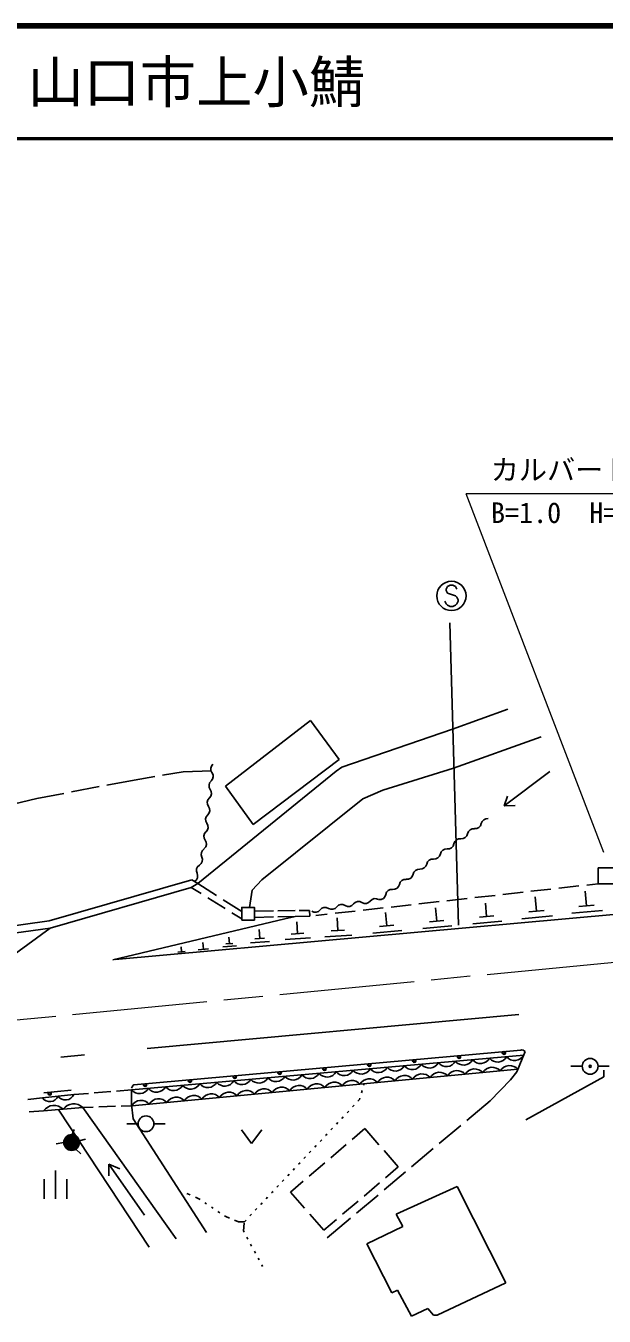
# Model space of a CAD drawing. Units: millimetres, scale not verified. Extents: x 40000 to 680000, y 20000 to 380000.
# Drawn here: x 404888 to 456272, y 265360 to 380000 of the extents above; entities that cross this region are included whole.
import ezdxf
from ezdxf.enums import TextEntityAlignment as Align

# ---------------------------------------------------------------- set-up
doc = ezdxf.new("R2010")
doc.units = ezdxf.units.MM
doc.header["$LTSCALE"] = 1000
doc.linetypes.add('CHAIN', pattern=[18.5, 12, -1.5, 3.5, -1.5])
for name, color, linetype, lineweight in [('M-BGD', 7, 'Continuous', 25), ('M-BMK', 2, 'CHAIN', 13), ('M-STR-HTXT', 7, 'Continuous', 13), ('M-STR-STRC', 7, 'Continuous', 25), ('M-STR-STRD', 7, 'Continuous', 25), ('M-TTL', 2, 'Continuous', 140), ('M-TTL-LINE', 7, 'Continuous', 50)]:
    doc.layers.add(name, color=color, linetype=linetype, lineweight=lineweight)
doc.layers.add('M-TTL-TXT', color=7, linetype='Continuous')
doc.styles.add('ＭＳ ゴシック', font='')
doc.styles.get('ＭＳ ゴシック').set_extended_font_data('MS Gothic')

msp = doc.modelspace()

# ---------------------------------------------------------------- hatches: boundary and pattern name
at = {"layer": 'M-BGD'}
msp.add_hatch(color=256, dxfattribs=at).paths.add_polyline_path([(409656, 280794, -1), (408256, 280794, -0.41421), (408956, 281494, -0.41421)])

# ---------------------------------------------------------------- linework, layer by layer
for p, q in [((442791, 317514), (447701, 319292)), ((430175, 318276), (422640, 312434)), ((432715, 314805), (430175, 318276)), ((432969, 314128), (442791, 317514)), ((442875, 314043), (450665, 316837)), ((425095, 309048), (432715, 314805)), ((432461, 313789), (432969, 314128)), ((412098, 312535), (414505, 312993)), ((414505, 312993), (416345, 313302)), ((417036, 313418), (418876, 313728)), ((418876, 313728), (421393, 313797)), ((420185, 303798), (432461, 313789)), ((436610, 312096), (442875, 314043)), ((451438, 313766), (447373, 310699)), ((408955, 311936), (411410, 312404)), ((422640, 312434), (425095, 309048)), ((434832, 311334), (436610, 312096)), ((403147, 310710), (405860, 311347)), ((405860, 311347), (408267, 311805)), ((425857, 304137), (434832, 311334)), ((447373, 310699), (447686, 311554)), ((447373, 310699), (448355, 310725)), ((406977, 300496), (419646, 304137)), ((419592, 303460), (420185, 303798)), ((419646, 304137), (420185, 303798)), ((420185, 303798), (421831, 302738)), ((425011, 303206), (425857, 304137)), ((407040, 299829), (419592, 303460)), ((419592, 303460), (420473, 302907)), ((424757, 301682), (425011, 303206)), ((446575, 302749), (444786, 302548)), ((449059, 303028), (447270, 302827)), ((451543, 303306), (449755, 303106)), ((454028, 303585), (452239, 303384)), ((454708, 301827), (454589, 303108)), ((455739, 303777), (454724, 303663)), ((421066, 302535), (422591, 301579)), ((422419, 302359), (424066, 301299)), ((436637, 301634), (434848, 301434)), ((439121, 301913), (437333, 301712)), ((441606, 302192), (439817, 301991)), ((441390, 300446), (441278, 301649)), ((444090, 302470), (442301, 302270)), ((445830, 300859), (445719, 302061)), ((450268, 301342), (450150, 302614)), ((455394, 301890), (454021, 301764)), ((400542, 299565), (406977, 300496)), ((412630, 297008), (427889, 300666)), ((412830, 297056), (457438, 301089)), ((423184, 301207), (424066, 300654)), ((425197, 301353), (426888, 301374)), ((426888, 300830), (425197, 300787)), ((427287, 301379), (428806, 301397)), ((428827, 300880), (427287, 300841)), ((427889, 300666), (428827, 300880)), ((430126, 300904), (428827, 300880)), ((429032, 299351), (428960, 300400)), ((429178, 301402), (430078, 301413)), ((430078, 301413), (430126, 300904)), ((431668, 301077), (430652, 300963)), ((434153, 301356), (432364, 301155)), ((432617, 299622), (432541, 300738)), ((436950, 300034), (436838, 301236)), ((442034, 300506), (440746, 300387)), ((447166, 300462), (444589, 300225)), ((446475, 300918), (445186, 300800)), ((451681, 300922), (448955, 300671)), ((450949, 301405), (449587, 301279)), ((456131, 301404), (453386, 301151)), ((400627, 298972), (407040, 299829)), ((401600, 295863), (407040, 299829)), ((425667, 298928), (425613, 299718)), ((429593, 299389), (428470, 299313)), ((433846, 299225), (431454, 299063)), ((433215, 299663), (432019, 299582)), ((438286, 299637), (435709, 299400)), ((437594, 300093), (436306, 299974)), ((442726, 300050), (440149, 299812)), ((418726, 297738), (418692, 298165)), ((420663, 297958), (420614, 298568)), ((423609, 298255), (422378, 298172)), ((423285, 298480), (422669, 298439)), ((422977, 298459), (422938, 299034)), ((426536, 298646), (424844, 298532)), ((426090, 298956), (425244, 298899)), ((430185, 298978), (427939, 298826)), ((419047, 297763), (418406, 297712)), ((421121, 297994), (420205, 297921)), ((414477, 285924), (448852, 289000)), ((414273, 285466), (449118, 288541)), ((448525, 287083), (449253, 288871)), ((448610, 287293), (414300, 284056)), ((448525, 287083), (447935, 286369)), ((449310, 282801), (456253, 286611)), ((454322, 287558), (453322, 287558)), ((455722, 287558), (456722, 287558)), ((456253, 286611), (456253, 287204)), ((406495, 285192), (408905, 285455)), ((414273, 285466), (412953, 285358)), ((414286, 284185), (414273, 285466)), ((434943, 286003), (434907, 285879)), ((447935, 286369), (446127, 284504)), ((405076, 284597), (406365, 284745)), ((406365, 284745), (409141, 285045)), ((410461, 285153), (409141, 285045)), ((412454, 285317), (410959, 285194)), ((434533, 284604), (434395, 284458)), ((434569, 284728), (434533, 284604)), ((434766, 285400), (434710, 285208)), ((446127, 284504), (444057, 282760)), ((405198, 283515), (406472, 283612)), ((409940, 283902), (406472, 283612)), ((407829, 283663), (415843, 271494)), ((410871, 283935), (409940, 283902)), ((409940, 283902), (418237, 272218)), ((412870, 284005), (411371, 283952)), ((414300, 284056), (413369, 284023)), ((414433, 282902), (414286, 284185)), ((433572, 283584), (433435, 283439)), ((434052, 284094), (433915, 283948)), ((414868, 282454), (413868, 282454)), ((414433, 282902), (420947, 272810)), ((416268, 282454), (417268, 282454)), ((432132, 282056), (431995, 281910)), ((432612, 282565), (432475, 282420)), ((433092, 283075), (432955, 282929)), ((433874, 281057), (435021, 282038)), ((435021, 282038), (436265, 280598)), ((443522, 282308), (441611, 280697)), ((409001, 281492), (409169, 281932)), ((409642, 280937), (410187, 281082)), ((424042, 281911), (424942, 280711)), ((424942, 280711), (425842, 281911)), ((431172, 281036), (431035, 280891)), ((431652, 281546), (431515, 281400)), ((408256, 280794), (407589, 280664)), ((409328, 280201), (409772, 279773)), ((430212, 280017), (430075, 279872)), ((430692, 280527), (430555, 280381)), ((431974, 279432), (433342, 280602)), ((436723, 280068), (437968, 278628)), ((441075, 280246), (439164, 278635)), ((415424, 274340), (412271, 278864)), ((412271, 278864), (412271, 277840)), ((412271, 278864), (413236, 278458)), ((429253, 278998), (429115, 278853)), ((429732, 279508), (429595, 279362)), ((430075, 277807), (431442, 278977)), ((437968, 278628), (436835, 277660)), ((406528, 275798), (406528, 277548)), ((407528, 275798), (407528, 278298)), ((408528, 275798), (408528, 277548)), ((427813, 277469), (427676, 277324)), ((428293, 277979), (428156, 277833)), ((428773, 278489), (428635, 278343)), ((438629, 278184), (436717, 276572)), ((426853, 276450), (426716, 276305)), ((427333, 276960), (427196, 276814)), ((428396, 276371), (429543, 277352)), ((429651, 274944), (428396, 276371)), ((436303, 277206), (434934, 276037)), ((443214, 276874), (437795, 274419)), ((447532, 268323), (443214, 276874)), ((419502, 276128), (419203, 276261)), ((420257, 275791), (419959, 275924)), ((420370, 275716), (420257, 275791)), ((420954, 275329), (420787, 275440)), ((425893, 275431), (425756, 275285)), ((426373, 275941), (426236, 275795)), ((434402, 275582), (433034, 274413)), ((436182, 276121), (434271, 274510)), ((421537, 274943), (421371, 275053)), ((422121, 274556), (421954, 274666)), ((422651, 274205), (422538, 274280)), ((422979, 274071), (422651, 274205)), ((424933, 274412), (424796, 274266)), ((425413, 274921), (425276, 274776)), ((431369, 272991), (430114, 274418)), ((433735, 274059), (431666, 272314)), ((437795, 274419), (438388, 273318)), ((423770, 273749), (423442, 273883)), ((424315, 273756), (423770, 273749)), ((424288, 273615), (424215, 272942)), ((424215, 272942), (424284, 272815)), ((424453, 273902), (424315, 273756)), ((432501, 273958), (431369, 272991)), ((438388, 273318), (435171, 271794)), ((424522, 272375), (424618, 272199)), ((424856, 271760), (424951, 271584)), ((435171, 271794), (437415, 267427)), ((425190, 271144), (425285, 270968)), ((425523, 270529), (425618, 270353)), ((425857, 269913), (425926, 269786)), ((441436, 265444), (447532, 268323)), ((437415, 267427), (437921, 267685)), ((437921, 267685), (439150, 265360)), ((439150, 265360), (440589, 266037)), ((440589, 266037), (441097, 265444)), ((441097, 265444), (441436, 265444))]:
    msp.add_line(p, q, dxfattribs=at)
for points in [[(455739, 305191), (455739, 303777), (457154, 303777), (457154, 305191)], [(424066, 300545), (425197, 300545), (425197, 301676), (424066, 301676)]]:
    msp.add_lwpolyline(points, close=True, dxfattribs=at)
for centre, radius in [((435402, 287691), 100), ((435402, 287691), 100), ((435402, 287691), 100), ((435402, 287691), 100), ((439387, 288048), 100), ((439387, 288048), 100), ((439387, 288048), 100), ((439387, 288048), 100), ((443371, 288404), 100), ((443371, 288404), 100), ((443371, 288404), 100), ((443371, 288404), 100), ((447355, 288761), 100), ((447355, 288761), 100), ((447355, 288761), 100), ((447355, 288761), 100), ((455022, 287558), 700), ((423450, 286621), 100), ((423450, 286621), 100), ((423450, 286621), 100), ((423450, 286621), 100), ((427434, 286978), 100), ((427434, 286978), 100), ((427434, 286978), 100), ((427434, 286978), 100), ((431418, 287335), 100), ((431418, 287335), 100), ((431418, 287335), 100), ((431418, 287335), 100), ((455022, 287558), 95.9), ((415482, 285908), 100), ((415482, 285908), 100), ((415482, 285908), 100), ((415482, 285908), 100), ((419466, 286265), 100), ((419466, 286265), 100), ((419466, 286265), 100), ((419466, 286265), 100), ((407003, 285142), 100), ((407003, 285142), 100), ((407003, 285142), 100), ((407003, 285142), 100), ((415568, 282454), 700), ((408956, 280794), 700)]:
    msp.add_circle(centre, radius, dxfattribs=at)
for centre, radius, start, end in [((421855, 313989), 544, 130.64162, 217.84726), ((420996, 313322), 544, 310.64162, 37.84726), ((421704, 312487), 544, 130.64162, 217.84726), ((420845, 311820), 544, 310.64162, 37.84726), ((421552, 310985), 544, 130.64162, 217.84726), ((421401, 309482), 544, 130.64162, 217.84726), ((420693, 310317), 544, 310.64162, 37.84726), ((445889, 309032), 544, 82.98433, 170.18997), ((421249, 307980), 544, 130.64162, 217.84726), ((420542, 308815), 544, 310.64162, 37.84726), ((444676, 308132), 544, 82.98433, 170.18997), ((444817, 309217), 544, 262.98433, 350.18997), ((420391, 307313), 544, 310.64162, 37.84726), ((442392, 307417), 544, 262.98433, 350.18997), ((443464, 307232), 544, 82.98433, 170.18997), ((443605, 308317), 544, 262.98433, 350.18997), ((420041, 305906), 544, 299.94174, 27.14738), ((421008, 306403), 544, 119.94174, 207.14738), ((441180, 306517), 544, 262.98433, 350.18997), ((442251, 306332), 544, 82.98433, 170.18997), ((420581, 304954), 544, 119.94174, 207.14738), ((439826, 304531), 544, 82.98433, 170.18997), ((439967, 305617), 544, 262.98433, 350.18997), ((441039, 305431), 544, 82.98433, 170.18997), ((419613, 304458), 544, 299.94174, 27.14738), ((438614, 303631), 544, 82.98433, 170.18997), ((438755, 304717), 544, 262.98433, 350.18997), ((436330, 302917), 544, 262.98433, 350.18997), ((437402, 302731), 544, 82.98433, 170.18997), ((437542, 303817), 544, 262.98433, 350.18997), ((431469, 301136), 544, 56.34297, 143.54861), ((432081, 302043), 544, 236.34297, 323.54861), ((432956, 301397), 544, 56.34297, 143.54861), ((433568, 302304), 544, 236.34297, 323.54861), ((434443, 301658), 544, 56.34297, 143.54861), ((435056, 302565), 544, 236.34297, 323.54861), ((435930, 301919), 544, 56.34297, 143.54861), ((430594, 301783), 544, 236.34297, 323.54861), ((435402, 287691), 145, 138.71691, 51.51127), ((435402, 287691), 116, 120.26757, 69.9606), ((439387, 288048), 145, 138.71691, 51.51127), ((439387, 288048), 116, 120.26757, 69.9606), ((440740, 288326), 923, 219.55388, 330.53172), ((442255, 288460), 923, 219.55388, 330.53172), ((443770, 288594), 923, 219.55388, 330.53172), ((443371, 288404), 145, 138.71691, 51.51127), ((443371, 288404), 116, 120.26757, 69.9606), ((445285, 288728), 923, 219.55388, 330.53172), ((446800, 288861), 923, 219.55388, 330.53172), ((447355, 288761), 145, 138.71691, 51.51127), ((447355, 288761), 116, 120.26757, 69.9606), ((448315, 288995), 923, 219.55388, 330.53172), ((423450, 286621), 145, 138.71691, 51.51127), ((423450, 286621), 116, 120.26757, 69.9606), ((427105, 287123), 923, 219.55388, 330.53172), ((427434, 286978), 145, 138.71691, 51.51127), ((427434, 286978), 116, 120.26757, 69.9606), ((428620, 287257), 923, 219.55388, 330.53172), ((430135, 287391), 923, 219.55388, 330.53172), ((431650, 287524), 923, 219.55388, 330.53172), ((431418, 287335), 145, 138.71691, 51.51127), ((431418, 287335), 116, 120.26757, 69.9606), ((433165, 287658), 923, 219.55388, 330.53172), ((434680, 287792), 923, 219.55388, 330.53172), ((436195, 287925), 923, 219.55388, 330.53172), ((437710, 288059), 923, 219.55388, 330.53172), ((438527, 285772), 967, 41.28255, 149.4967), ((439225, 288193), 923, 219.55388, 330.53172), ((440086, 285919), 967, 41.28255, 149.4967), ((441646, 286066), 967, 41.28255, 149.4967), ((443205, 286213), 967, 41.28255, 149.4967), ((444765, 286360), 967, 41.28255, 149.4967), ((446324, 286507), 967, 41.28255, 149.4967), ((447884, 286655), 967, 41.28255, 149.4967), ((414984, 286054), 923, 219.55388, 330.53172), ((415482, 285908), 145, 138.71691, 51.51127), ((415482, 285908), 116, 120.26757, 69.9606), ((416499, 286187), 923, 219.55388, 330.53172), ((418014, 286321), 923, 219.55388, 330.53172), ((419530, 286455), 923, 219.55388, 330.53172), ((419466, 286265), 145, 138.71691, 51.51127), ((419466, 286265), 116, 120.26757, 69.9606), ((421045, 286589), 923, 219.55388, 330.53172), ((422560, 286722), 923, 219.55388, 330.53172), ((424075, 286856), 923, 219.55388, 330.53172), ((425590, 286990), 923, 219.55388, 330.53172), ((426050, 284595), 967, 41.28255, 149.4967), ((427610, 284742), 967, 41.28255, 149.4967), ((429169, 284889), 967, 41.28255, 149.4967), ((430729, 285036), 967, 41.28255, 149.4967), ((432288, 285183), 967, 41.28255, 149.4967), ((433848, 285330), 967, 41.28255, 149.4967), ((435408, 285478), 967, 41.28255, 149.4967), ((436967, 285625), 967, 41.28255, 149.4967), ((407015, 285227), 809, 216.52792, 335.80054), ((407003, 285142), 145, 139.81059, 52.60495), ((407003, 285142), 116, 121.36125, 71.05428), ((408403, 285377), 809, 216.52792, 335.80054), ((415133, 283565), 967, 41.28255, 149.4967), ((416693, 283712), 967, 41.28255, 149.4967), ((418253, 283859), 967, 41.28255, 149.4967), ((419812, 284006), 967, 41.28255, 149.4967), ((421372, 284153), 967, 41.28255, 149.4967), ((422931, 284300), 967, 41.28255, 149.4967), ((424491, 284448), 967, 41.28255, 149.4967), ((407401, 282941), 1146, 45.39208, 144.16465), ((409135, 283086), 1146, 45.39208, 144.16465)]:
    msp.add_arc(centre, radius, start, end, dxfattribs=at)
for points in [[(448852, 289000), (448938, 289014), (448982, 289019), (449060, 288997), (449147, 288973), (449183, 288936), (449253, 288871)], [(414477, 285924), (414434, 285886), (414421, 285869), (414390, 285830), (414333, 285756), (414324, 285715), (414287, 285616)]]:
    msp.add_open_spline(points, degree=3, knots=[0, 0, 0, 0, 1, 1, 1, 2, 2, 2, 2], dxfattribs=at)
at = {"layer": 'M-BMK'}
msp.add_line((372206, 288604), (469891, 298053), dxfattribs=at)
at = {"layer": 'M-STR-HTXT'}
for p in [(471885, 338428), (456253, 306560)]:
    msp.add_line(p, (444005, 338420), dxfattribs=at)
at = {"layer": 'M-STR-STRC'}
for p, q in [((442349, 330178), (442230, 329942)), ((442585, 330297), (442349, 330178)), ((442821, 330297), (442585, 330297)), ((443058, 330178), (442821, 330297)), ((443176, 329942), (443058, 330178)), ((442230, 329942), (442230, 329824)), ((442230, 329824), (442349, 329587)), ((442349, 329587), (443058, 329351)), ((443058, 329351), (443176, 329233)), ((443176, 329233), (443294, 328997)), ((442230, 328642), (442112, 328878)), ((442349, 328524), (442230, 328642)), ((442585, 328406), (442349, 328524)), ((442821, 328406), (442585, 328406)), ((443058, 328524), (442821, 328406)), ((443176, 328642), (443058, 328524)), ((443294, 328878), (443176, 328642)), ((443294, 328997), (443294, 328878)), ((442569, 326972), (443329, 300093))]:
    msp.add_line(p, q, dxfattribs=at)
msp.add_circle((442703, 329351), 1300, dxfattribs=at)
at = {"layer": 'M-STR-STRD'}
for p, q in [((448692, 292161), (415668, 289135)), ((410098, 288580), (408008, 288368))]:
    msp.add_line(p, q, dxfattribs=at)
at = {"layer": 'M-TTL'}
msp.add_line((680000, 380000), (40000, 380000), dxfattribs=at)
at = {"layer": 'M-TTL-LINE'}
msp.add_line((40000, 370000), (680000, 370000), dxfattribs=at)

# ---------------------------------------------------------------- texts
at = {"layer": 'M-STR-HTXT', "style": 'ＭＳ ゴシック'}
for s, p in [('カルバートボックス', (457437, 340564)), ('B=1.0\u3000H=1.0\u3000L=15.3', (458691, 336757))]:
    msp.add_text(s, height=1833, rotation=0.078, dxfattribs=at).set_placement(p, align=Align.MIDDLE_CENTER)
at = {"layer": 'M-TTL-TXT', "style": 'ＭＳ ゴシック'}
msp.add_text('山口市上小鯖', height=3666, dxfattribs=at).set_placement((405024, 375000), align=Align.MIDDLE_LEFT)

doc.saveas('drawing.dxf')
